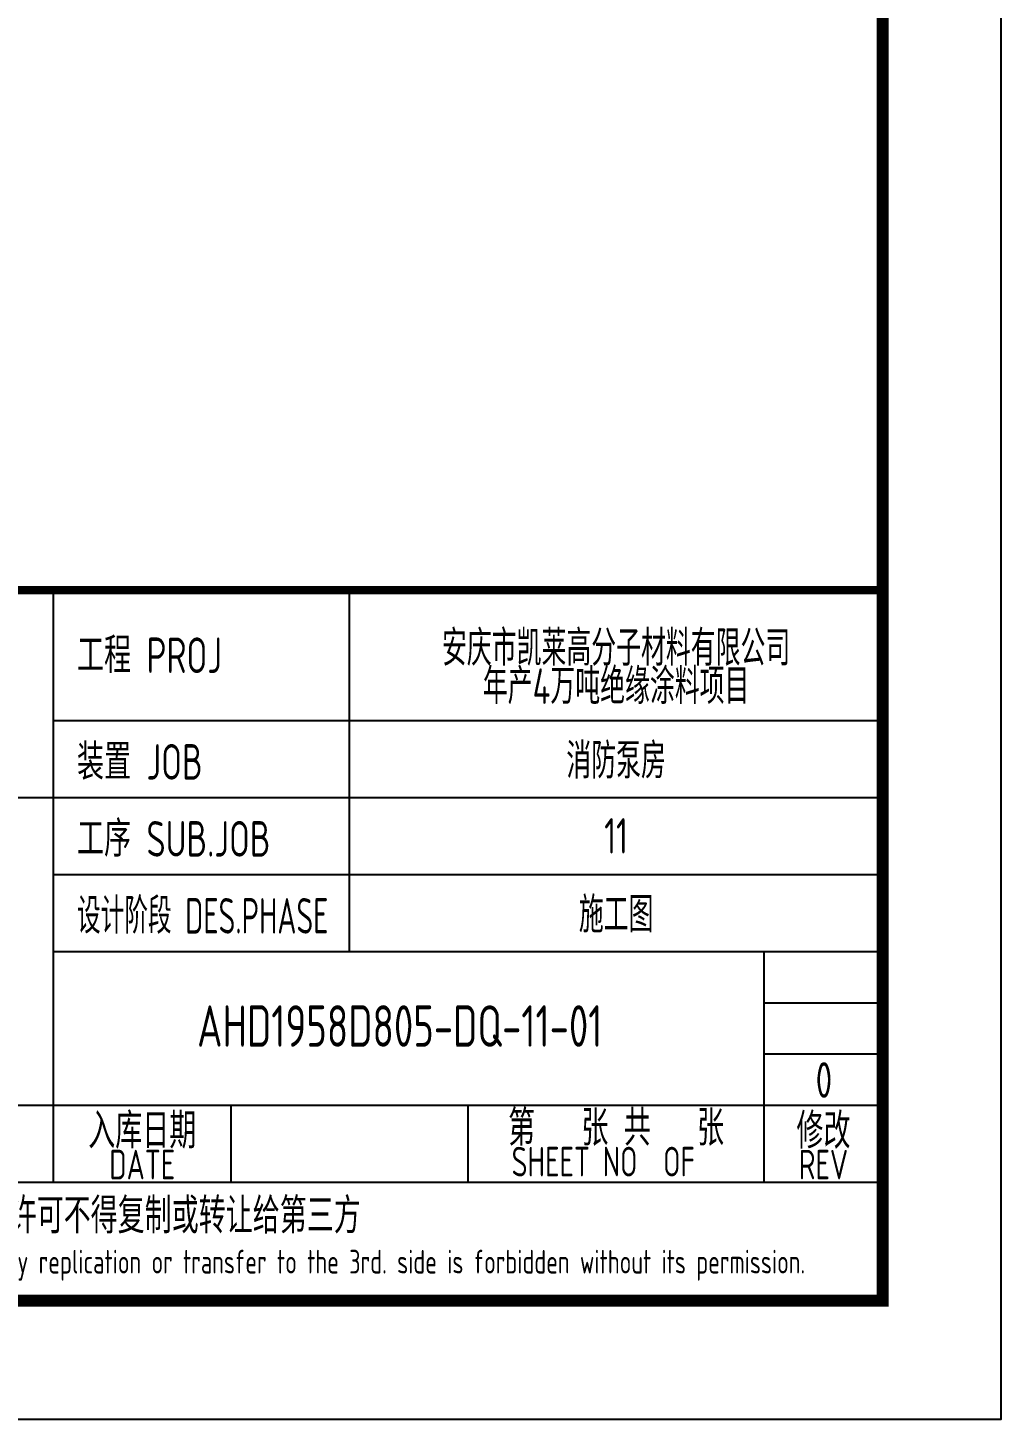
# Model space of a CAD drawing. Extents: x 5394041 to 5729212, y -433068 to -301615.
# Drawn here: x 5492541 to 5500757, y -354845 to -343098 of the extents above; entities that cross this region are included whole.
import ezdxf
from ezdxf.enums import TextEntityAlignment as Align

# ---------------------------------------------------------------- set-up
doc = ezdxf.new("R2010")
doc.units = 0
doc.header["$LTSCALE"] = 1000
doc.header["$MEASUREMENT"] = 0
doc.layers.get('0').update_dxf_attribs({"linetype": 'CONTINUOUS'})
doc.layers.add('AXIS', color=3, linetype='CONTINUOUS')
doc.styles.add('AHD', font='sceie.shx', dxfattribs={"width": 0.7, "bigfont": 'sceic.shx'})
doc.styles.add('sceie', font='sceie.shx', dxfattribs={"width": 0.7, "bigfont": 'sceic.shx'})
doc.styles.add('TSSD_Rein', font='Tssdeng.shx', dxfattribs={"width": 0.7, "bigfont": 'hztxt.shx'})

msp = doc.modelspace()

# ---------------------------------------------------------------- linework, layer by layer
for p, q in [((5492757, -352845.4), (5492757, -347845.4)), ((5495257, -350895.4), (5495257, -347845.4)), ((5499757, -353845.4), (5499757, -347845.4)), ((5499757, -353845.4), (5499757, -347845.4)), ((5492757, -348945.4), (5499757, -348945.4)), ((5481757, -349595.4), (5499757, -349595.4)), ((5492757, -350245.4), (5499757, -350245.4)), ((5492757, -350895.4), (5499757, -350895.4)), ((5498757, -352845.4), (5498757, -350895.4)), ((5498757, -351328.7), (5499757, -351328.7)), ((5498757, -351762), (5499757, -351762)), ((5481757, -352195.4), (5499757, -352195.4)), ((5494257, -352845.4), (5494257, -352195.4)), ((5496257, -352845.4), (5496257, -352195.4)), ((5481757, -352845.4), (5499757, -352845.4)), ((5481757, -353845.4), (5499757, -353845.4)), ((5481757, -353845.4), (5499757, -353845.4))]:
    msp.add_line(p, q)
at = {"color": 0}
msp.add_lwpolyline([(5441357, -354845.4), (5500757, -354845.4), (5500757, -312845.4), (5441357, -312845.4), (5441357, -354845.4)], dxfattribs=at)
at = {"color": 0, "const_width": 100}
msp.add_lwpolyline([(5499757, -353845.4), (5443857, -353845.4), (5443857, -313845.4), (5499757, -313845.4)], close=True, dxfattribs=at)
msp.add_lwpolyline([(5499757, -347845.4, 70, 70, 0), (5481757, -347845.4, 70, 70, 0), (5481757, -353845.4, 0, 0, 0)], format="xyseb")

# ---------------------------------------------------------------- texts
at = {"style": 'AHD'}
for s, width, p in [('工程 PROJ', 0.8, (5492957, -348545.4)), ('工程 PROJ', 0.8, (5492957, -348545.4)), ('装置 JOB', 0.8, (5492957, -349445.4)), ('装置 JOB', 0.8, (5492957, -349445.4)), ('工序 SUB.JOB', 0.8, (5492957, -350095.4)), ('工序 SUB.JOB', 0.8, (5492957, -350095.4)), ('设计阶段 DES.PHASE', 0.7, (5492957, -350745.4)), ('设计阶段 DES.PHASE', 0.7, (5492957, -350745.4))]:
    msp.add_text(s, height=300, dxfattribs=dict(at, width=width)).set_placement(p)
at = {"style": 'AHD', "width": 0.8}
for s, height, p in [('入库日期', 300, (5493507, -352395.4)), ('入库日期', 300, (5493507, -352395.4)), ('第   张 共   张', 300, (5497507, -352370.4)), ('修改', 300, (5499257, -352395.4)), ('修改', 300, (5499257, -352395.4)), ('SHEET NO  OF  ', 250, (5497507, -352670.4)), ('SHEET NO  OF  ', 250, (5497507, -352670.4)), ('DATE', 250, (5493507, -352695.4)), ('DATE', 250, (5493507, -352695.4)), ('REV', 250, (5499257, -352695.4)), ('REV', 250, (5499257, -352695.4)), ('本文件专有权属安徽华东化工医药工程有限责任公司所有,未经许可不得复制或转让给第三方', 300, (5490757, -353145.4)), ('本文件专有权属安徽华东化工医药工程有限责任公司所有,未经许可不得复制或转让给第三方', 300, (5490757, -353145.4)), ('The proprietary right of this document belongs to Anhui Huadong Chemical And Medical Engineering  Co.,Ltd.  and any replication or transfer to the 3rd. side is forbidden without its permission. ', 200, (5490757, -353545.4))]:
    msp.add_text(s, height=height, dxfattribs=at).set_placement(p, align=Align.MIDDLE)
at = {"width": 0.8}
for tag, text, height, style, p in [('AHD1958D805-DQ-11-01', '200320-02-040', 350, 'sceie', (5495680.6, -351525.6)), ('0', '0', 300, 'AHD', (5499261.1, -351981.5)), ('0', '0', 300, 'AHD', (5499261.1, -351981.5))]:
    msp.add_attdef(tag, text=text, height=height, dxfattribs=dict(at, style=style)).set_placement(p, align=Align.MIDDLE)
at = {"layer": 'AXIS', "style": 'TSSD_Rein', "width": 0.7}
for s, p in [('安庆市凯莱高分子材料有限公司', (5497507, -348317.8)), ('年产4万吨绝缘涂料项目', (5497507, -348640.8)), ('消防泵房', (5497507, -349270.4)), ('11', (5497507, -349920.4)), ('施工图', (5497507, -350570.4))]:
    msp.add_text(s, height=300, dxfattribs=at).set_placement(p, align=Align.MIDDLE)

doc.saveas('drawing.dxf')
